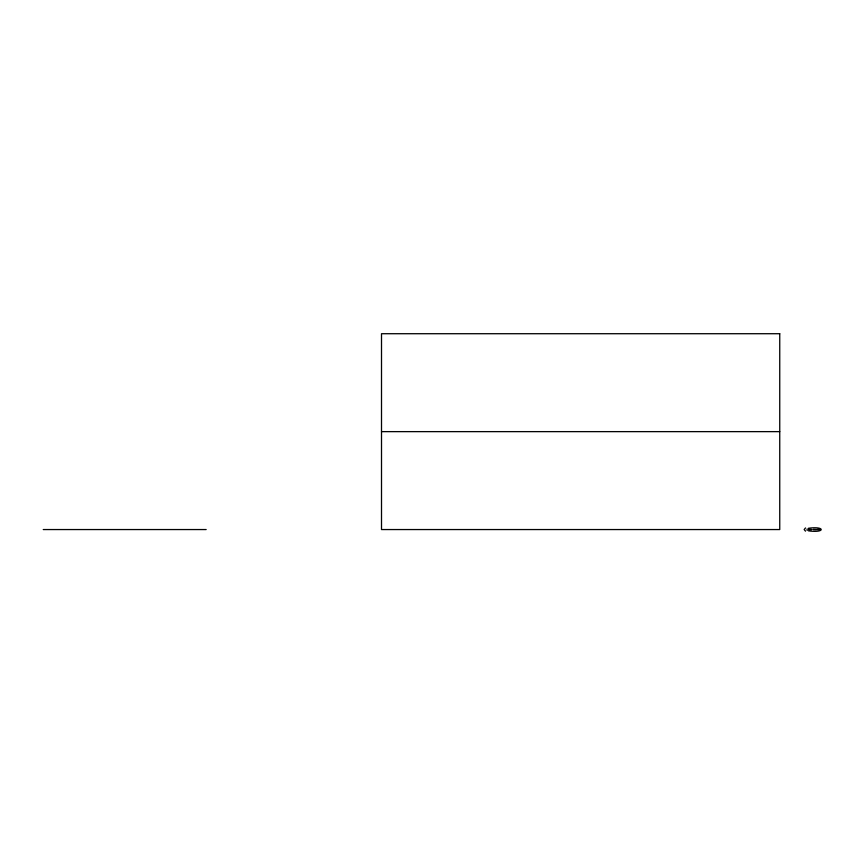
<?xml version="1.0" encoding="UTF-8"?>
<svg xmlns="http://www.w3.org/2000/svg" width="865" height="865" viewBox="0 0 865 865"><rect width="100%" height="100%" fill="white"/><g stroke="black" fill="none" stroke-linecap="round" stroke-linejoin="round"><path stroke-width="1.3" d="M807.099 528.947L807.132 530.44M805.499 527.953L804.191 529.553L805.499 531.153M808.397 528.277C825.459 525.79 825.459 533.316 808.397 530.829M381.508 431.635L779.743 431.635M816.755 529.499L819.923 529.499L816.83 529.499M43.25 529.553L206.173 529.553M779.743 333.717L381.508 333.717L381.508 529.553L779.743 529.553L779.743 333.717M811.727 529.499L808.559 529.499L811.727 529.607M816.333 529.499L813.165 529.499L816.333 529.607"/></g></svg>
